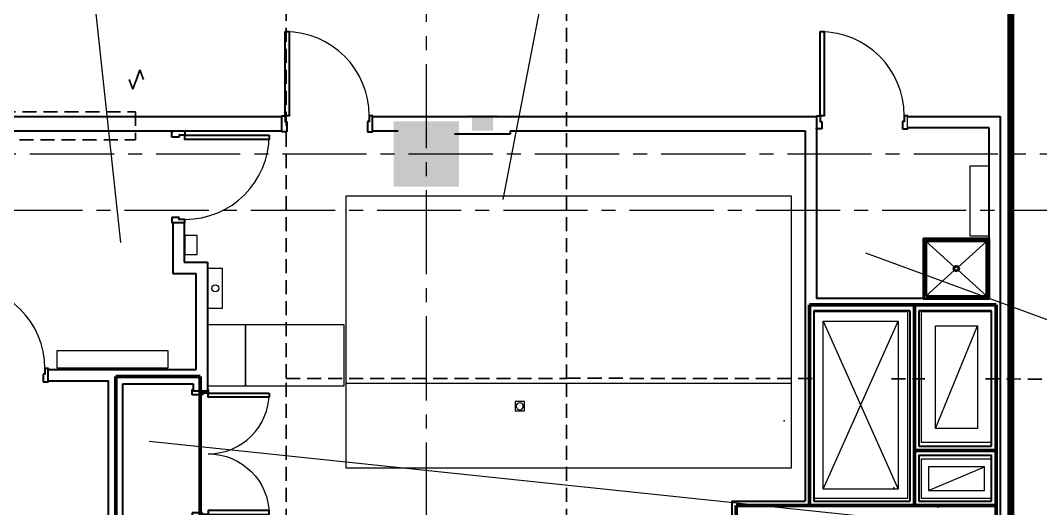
# Model space of a CAD drawing. Header units: inches. Extents: x -26012 to 27, y -11337 to 2082.
# Drawn here: x -21954.6 to -21518.3, y 775.3 to 984.4 of the extents above; entities that cross this region are included whole.
import ezdxf
from ezdxf import colors
from ezdxf.entities.mleader import LeaderData, LeaderLine
from ezdxf.enums import TextEntityAlignment as Align
from ezdxf.math import Vec2, Vec3

# ---------------------------------------------------------------- set-up
doc = ezdxf.new("R2010")
doc.units = ezdxf.units.IN
doc.header["$LTSCALE"] = 48
doc.header["$MEASUREMENT"] = 0
for name, pattern in [('A_Column Grid$0$CENTER2', [1.125, 0.75, -0.125, 0.125, -0.125]), ('Core Callout Boundary$0$DASHED2', [0.375, 0.25, -0.125]), ('NB - 13th_Penthouse_plan$0$HIDDEN2', [0.1875, 0.125, -0.0625])]:
    doc.linetypes.add(name, pattern=pattern)
for name, color, linetype in [('A106$0$A-ANNO-PATT', 8, 'Continuous'), ('A106$0$A-AREA-IDEN', 8, 'Continuous'), ('A106$0$A-DOOR', 8, 'Continuous'), ('A106$0$A-DOOR-FRAM', 8, 'Continuous'), ('A106$0$A-EQPM-FEC', 8, 'Continuous'), ('A106$0$A-FLOR-OPENING', 8, 'Continuous'), ('A106$0$A-FLOR-PFIX', 8, 'Continuous'), ('A106$0$A-FLOR-SLAB', 8, 'Continuous'), ('A106$0$A-FLOR-SPCL', 8, 'Continuous'), ('A106$0$A-HVAC-RDFF', 8, 'Continuous'), ('A106$0$A-WALL-FULL-INTR', 8, 'Continuous'), ('A106$0$bc105-11 - A-WALL-FIRE', 8, 'Continuous'), ('A106$0$E-POWER-PNL', 8, 'Continuous'), ('A106$0$M-HVAC', 8, 'Continuous'), ('A106$0$M-HVAC-FLDRAIN', 8, 'Continuous'), ('A605$0$A-ANNO-PATT-1-8', 8, 'Continuous'), ('A605$0$A-EQPM-FEC', 8, 'Continuous'), ('A605$0$A-FLOR-SLAB', 8, 'Continuous'), ('A605$0$A-WALL-FIRE', 8, 'Continuous'), ('A_Column Grid$0$A-GRID-GRD1-15', 8, 'A_Column Grid$0$CENTER2'), ('Core Callout Boundary$0$A-Detl-Iden', 6, 'Continuous'), ('Core Callout Boundary$0$M-Anno-Symb', 102, 'Continuous'), ('M-HVAC-supp @ 96', 93, 'Continuous'), ('NB - 13th_Penthouse_plan$0$stcbeams', 1, 'NB - 13th_Penthouse_plan$0$HIDDEN2'), ('NB - 13th_Penthouse_plan$0$STDROPS', 1, 'NB - 13th_Penthouse_plan$0$HIDDEN2'), ('XREF', 8, 'Continuous')]:
    doc.layers.add(name, color=color, linetype=linetype)
doc.styles.add('Core Callout Boundary$0$MAMEP ANNO', font='arial.ttf', dxfattribs={"height": 0.101562})
doc.styles.get("Standard").update_dxf_attribs({"font": 'simplex.shx'})

# ---------------------------------------------------------------- blocks, each defined once
blk = doc.blocks.new('A106$0$36D478_3')
at = {"layer": 'A106$0$A-DOOR', "linetype": 'Continuous', "lineweight": 0}
blk.add_arc((0.85, 6.5), 36, 0, 90, dxfattribs=at)
at = {"layer": 'A106$0$A-DOOR', "linetype": 'Continuous', "lineweight": 30}
blk.add_3dface([(0.85, 42.5), (2.6, 42.5), (2.6, 6.5), (0.85, 6.5)], dxfattribs=at)
at = {"layer": 'A106$0$A-DOOR-FRAM', "linetype": 'Continuous', "lineweight": 30}
for p, q in [((-0.65, 6.5), (0.85, 6.5)), ((-0.65, 6.5), (-0.65, 6.13)), ((0.85, 6.5), (0.85, 4.08)), ((38.35, 6.5), (36.85, 6.5)), ((36.85, 6.5), (36.85, 4.08)), ((38.35, 6.5), (38.35, 6.13)), ((-0.65, -0.37), (-0.65, 0)), ((0.85, 4.08), (1.6, 4.08)), ((1.6, 4.08), (1.6, -0.37)), ((36.85, 4.08), (36.1, 4.08)), ((36.1, 4.08), (36.1, -0.37)), ((38.35, -0.37), (38.35, 0)), ((1.6, -0.37), (-0.65, -0.37)), ((36.1, -0.37), (38.35, -0.37))]:
    blk.add_line(p, q, dxfattribs=at)
at = {"layer": 'A106$0$A-DOOR-FRAM', "linetype": 'Continuous', "lineweight": 13}
for p, q in [((-0.65, 6.13), (-0.5, 6.13)), ((-0.5, 6.35), (0.7, 6.35)), ((-0.5, 6.35), (-0.5, 6.13)), ((0.7, 6.35), (0.7, 3.93)), ((38.2, 6.35), (37, 6.35)), ((37, 6.35), (37, 3.93)), ((38.2, 6.35), (38.2, 6.13)), ((38.35, 6.13), (38.2, 6.13)), ((-0.5, 0), (-0.65, 0)), ((-0.5, -0.22), (-0.5, 0)), ((0.7, 3.93), (1.45, 3.93)), ((1.45, 3.93), (1.45, -0.22)), ((37, 3.93), (36.25, 3.93)), ((36.25, 3.93), (36.25, -0.22)), ((38.2, -0.22), (38.2, 0)), ((38.2, 0), (38.35, 0)), ((1.45, -0.22), (-0.5, -0.22)), ((36.25, -0.22), (38.2, -0.22))]:
    blk.add_line(p, q, dxfattribs=at)
blk = doc.blocks.new('A106$0$36D478_4')
at = {"layer": 'A106$0$A-DOOR', "linetype": 'Continuous', "lineweight": 0}
blk.add_arc((5.25, -0.85), 36, 270, 360, dxfattribs=at)
at = {"layer": 'A106$0$A-DOOR', "linetype": 'Continuous', "lineweight": 30}
blk.add_3dface([(41.25, -0.85), (41.25, -2.6), (5.25, -2.6), (5.25, -0.85)], dxfattribs=at)
at = {"layer": 'A106$0$A-DOOR-FRAM', "linetype": 'Continuous', "lineweight": 30}
for p, q in [((-0.37, -1.6), (-0.37, 0.65)), ((-0.37, 0.65), (0, 0.65)), ((5.25, 0.65), (4.88, 0.65)), ((5.25, 0.65), (5.25, -0.85)), ((2.83, -1.6), (-0.37, -1.6)), ((5.25, -0.85), (2.83, -0.85)), ((2.83, -0.85), (2.83, -1.6)), ((-0.37, -36.1), (-0.37, -38.35)), ((2.83, -36.1), (-0.37, -36.1)), ((-0.37, -38.35), (0, -38.35)), ((2.83, -36.85), (2.83, -36.1)), ((5.25, -36.85), (2.83, -36.85)), ((5.25, -38.35), (4.88, -38.35)), ((5.25, -38.35), (5.25, -36.85))]:
    blk.add_line(p, q, dxfattribs=at)
at = {"layer": 'A106$0$A-DOOR-FRAM', "linetype": 'Continuous', "lineweight": 13}
for p, q in [((-0.22, -1.45), (-0.22, 0.5)), ((-0.22, 0.5), (0, 0.5)), ((0, 0.5), (0, 0.65)), ((4.88, 0.65), (4.88, 0.5)), ((5.1, 0.5), (4.88, 0.5)), ((5.1, 0.5), (5.1, -0.7)), ((2.68, -1.45), (-0.22, -1.45)), ((5.1, -0.7), (2.68, -0.7)), ((2.68, -0.7), (2.68, -1.45)), ((2.68, -36.25), (-0.22, -36.25)), ((-0.22, -36.25), (-0.22, -38.2)), ((-0.22, -38.2), (0, -38.2)), ((0, -38.2), (0, -38.35)), ((2.68, -37), (2.68, -36.25)), ((5.1, -37), (2.68, -37)), ((4.88, -38.35), (4.88, -38.2)), ((5.1, -38.2), (4.88, -38.2)), ((5.1, -38.2), (5.1, -37))]:
    blk.add_line(p, q, dxfattribs=at)
blk = doc.blocks.new('A106$0$36D478_5')
at = {"layer": 'A106$0$A-DOOR', "linetype": 'Continuous', "lineweight": 0}
blk.add_arc((0.85, 5.25), 36, 0, 90, dxfattribs=at)
at = {"layer": 'A106$0$A-DOOR', "linetype": 'Continuous', "lineweight": 30}
blk.add_3dface([(0.85, 41.25), (2.6, 41.25), (2.6, 5.25), (0.85, 5.25)], dxfattribs=at)
at = {"layer": 'A106$0$A-DOOR-FRAM', "linetype": 'Continuous', "lineweight": 30}
for p, q in [((-0.65, 5.25), (0.85, 5.25)), ((-0.65, 5.25), (-0.65, 4.88)), ((0.85, 5.25), (0.85, 2.83)), ((38.35, 5.25), (36.85, 5.25)), ((36.85, 5.25), (36.85, 2.83)), ((38.35, 5.25), (38.35, 4.88)), ((-0.65, -0.37), (-0.65, 0)), ((0.85, 2.83), (1.6, 2.83)), ((1.6, 2.83), (1.6, -0.37)), ((36.85, 2.83), (36.1, 2.83)), ((36.1, 2.83), (36.1, -0.37)), ((38.35, -0.37), (38.35, 0)), ((1.6, -0.37), (-0.65, -0.37)), ((36.1, -0.37), (38.35, -0.37))]:
    blk.add_line(p, q, dxfattribs=at)
at = {"layer": 'A106$0$A-DOOR-FRAM', "linetype": 'Continuous', "lineweight": 13}
for p, q in [((-0.65, 4.88), (-0.5, 4.88)), ((-0.5, 5.1), (0.7, 5.1)), ((-0.5, 5.1), (-0.5, 4.88)), ((0.7, 5.1), (0.7, 2.68)), ((38.2, 5.1), (37, 5.1)), ((37, 5.1), (37, 2.68)), ((38.2, 5.1), (38.2, 4.88)), ((38.35, 4.88), (38.2, 4.88)), ((-0.5, 0), (-0.65, 0)), ((-0.5, -0.22), (-0.5, 0)), ((0.7, 2.68), (1.45, 2.68)), ((1.45, 2.68), (1.45, -0.22)), ((37, 2.68), (36.25, 2.68)), ((36.25, 2.68), (36.25, -0.22)), ((38.2, -0.22), (38.2, 0)), ((38.2, 0), (38.35, 0)), ((1.45, -0.22), (-0.5, -0.22)), ((36.25, -0.22), (38.2, -0.22))]:
    blk.add_line(p, q, dxfattribs=at)
blk = doc.blocks.new('*U410')
at = {"layer": 'A106$0$A-EQPM-FEC', "linetype": 'Continuous', "lineweight": 13, "extrusion": (0, 0, -1)}
blk.add_hatch(color=256, dxfattribs=at).paths.add_polyline_path([(-4.5, -3.5), (-4.5, 2.5), (-6.37, 2.5), (-6.37, 3.25), (6.38, 3.25), (6.38, 2.5), (4.5, 2.5), (4.5, -3.5)])
at = {"layer": 'A106$0$A-EQPM-FEC', "linetype": 'Continuous', "lineweight": 13}
blk.add_line((-6.38, 2.5), (6.37, 2.5), dxfattribs=at)
blk = doc.blocks.new('*U361')
at = {"layer": 'A106$0$M-HVAC-FLDRAIN', "linetype": 'Continuous', "lineweight": 0, "extrusion": (0, 0, -1)}
blk.add_circle((0, 0, 0), 12, dxfattribs=at)
at = {"layer": 'A106$0$M-HVAC-FLDRAIN', "linetype": 'Continuous', "lineweight": 13}
blk.add_3dface([(16, 16, 0), (-16, 16, 0), (-16, -16, 0), (16, -16, 0)], dxfattribs=at)
blk = doc.blocks.new('*U422')
at = {"layer": 'A106$0$A-DOOR', "linetype": 'Continuous', "lineweight": 0}
blk.add_arc((-76.5, 208, 0), 208, 270.0004, 360, dxfattribs=at)
at = {"layer": 'A106$0$A-DOOR', "linetype": 'Continuous', "lineweight": 0, "extrusion": (0, 0, -1)}
blk.add_arc((76.5, -208, 0), 208, 90.0004, 180, dxfattribs=at)
at = {"layer": 'A106$0$A-DOOR', "linetype": 'Continuous', "lineweight": 30}
for points in [[(131.5, 208, 0), (131.5, 194, 0), (-76.5, 194, 0), (-76.5, 208, 0)], [(131.5, -208, 0), (131.5, -194, 0), (-76.5, -194, 0), (-76.5, -208, 0)]]:
    blk.add_3dface(points, dxfattribs=at)
at = {"layer": 'A106$0$A-DOOR-FRAM', "linetype": 'Continuous', "lineweight": 30}
for p, q in [((-131.5, 202, 0), (-131.5, 220, 0)), ((-131.5, 220, 0), (-128.5, 220, 0)), ((-76.5, 220, 0), (-79.5, 220, 0)), ((-76.5, 220, 0), (-76.5, 208, 0)), ((-95.9, 202, 0), (-131.5, 202, 0)), ((-76.5, 208, 0), (-95.9, 208, 0)), ((-95.9, 208, 0), (-95.9, 202, 0)), ((-131.5, -202, 0), (-131.5, -220, 0)), ((-95.9, -202, 0), (-131.5, -202, 0)), ((-95.9, -208, 0), (-95.9, -202, 0)), ((-76.5, -208, 0), (-95.9, -208, 0)), ((-76.5, -220, 0), (-76.5, -208, 0)), ((-131.5, -220, 0), (-128.5, -220, 0)), ((-76.5, -220, 0), (-79.5, -220, 0))]:
    blk.add_line(p, q, dxfattribs=at)
at = {"layer": 'A106$0$A-DOOR-FRAM', "linetype": 'Continuous', "lineweight": 13}
for p, q in [((-130.3, 203.2, 0), (-130.3, 218.8, 0)), ((-130.3, 218.8, 0), (-128.5, 218.8, 0)), ((-128.5, 218.8, 0), (-128.5, 220, 0)), ((-79.5, 220, 0), (-79.5, 218.8, 0)), ((-77.7, 218.8, 0), (-79.5, 218.8, 0)), ((-77.7, 218.8, 0), (-77.7, 209.2, 0)), ((-97.1, 203.2, 0), (-130.3, 203.2, 0)), ((-77.7, 209.2, 0), (-97.1, 209.2, 0)), ((-97.1, 209.2, 0), (-97.1, 203.2, 0)), ((-97.1, -203.2, 0), (-130.3, -203.2, 0)), ((-130.3, -203.2, 0), (-130.3, -218.8, 0)), ((-97.1, -209.2, 0), (-97.1, -203.2, 0)), ((-77.7, -209.2, 0), (-97.1, -209.2, 0)), ((-77.7, -218.8, 0), (-77.7, -209.2, 0)), ((-130.3, -218.8, 0), (-128.5, -218.8, 0)), ((-128.5, -218.8, 0), (-128.5, -220, 0)), ((-79.5, -220, 0), (-79.5, -218.8, 0)), ((-77.7, -218.8, 0), (-79.5, -218.8, 0))]:
    blk.add_line(p, q, dxfattribs=at)
blk = doc.blocks.new('A106')
at = {"layer": 'A106$0$A-ANNO-PATT', "lineweight": 0}
for points in [[(-21697.25, 919.8), (-21697.25, 919.8), (-21697.25, 919.8)], [(-21680.67, 919.8), (-21680.67, 919.8), (-21680.67, 919.8)]]:
    blk.add_solid(points, dxfattribs=at)
at = {"layer": 'A106$0$A-AREA-IDEN', "lineweight": 0}
blk.add_line((-21716.55, 1071.71, 0.21), (-21748.32, 907.72, 0.21), dxfattribs=at)
at = {"layer": 'A106$0$A-AREA-IDEN', "lineweight": 0, "elevation": 0.21, "flags": 128}
for points in [[(-21916.08, 1171.45), (-21942.2, 1171.45), (-21911.81, 889.27)], [(-21438.66, 846.12), (-21488.29, 846.12), (-21592.99, 884.67)], [(-21438.66, 759.59), (-21475.79, 759.59), (-21899.57, 804.08)]]:
    blk.add_lwpolyline(points, dxfattribs=at)
at = {"layer": 'A106$0$A-FLOR-OPENING', "lineweight": 0}
for points in [[(-21615.27, 859.66), (-21575.27, 859.66), (-21575.27, 779.66), (-21615.27, 779.66)], [(-21569.27, 859.66), (-21539.27, 859.66), (-21539.27, 803.66), (-21569.27, 803.66)], [(-21569.27, 796.66), (-21539.27, 796.66), (-21539.27, 779.66), (-21569.27, 779.66)]]:
    blk.add_3dface(points, dxfattribs=at)
at = {"layer": 'A106$0$A-FLOR-PFIX', "lineweight": 0}
for p, q in [((-21567.33, 889.9), (-21555.11, 878.78)), ((-21541.35, 889.9), (-21553.6, 878.77)), ((-21555.09, 877.41), (-21567.33, 866.27)), ((-21553.59, 877.4), (-21541.35, 866.27))]:
    blk.add_line(p, q, dxfattribs=at)
at = {"layer": 'A106$0$A-FLOR-PFIX', "lineweight": 40}
blk.add_circle((-21554.34, 878.09), 1.01, dxfattribs=at)
for points in [[(-21568.34, 865.27), (-21540.36, 865.27), (-21540.36, 890.9), (-21568.34, 890.9)], [(-21567.33, 866.27), (-21541.35, 866.27), (-21541.35, 889.9), (-21567.33, 889.9)]]:
    blk.add_3dface(points, dxfattribs=at)
at = {"layer": 'A106$0$A-FLOR-SLAB', "lineweight": 0}
blk.add_point((-21562.04, 775.91), dxfattribs=at)
at = {"layer": 'A106$0$A-FLOR-SPCL', "lineweight": 13}
blk.add_3dface([(-21548.36, 922.03), (-21540.36, 922.03), (-21540.36, 892.03), (-21548.36, 892.03)], dxfattribs=at)
at = {"layer": 'A106$0$A-HVAC-RDFF', "lineweight": 0}
for p, q in [((-21611.27, 783.66), (-21579.27, 855.66)), ((-21611.27, 855.66), (-21579.27, 783.66)), ((-21563.27, 809.66), (-21545.27, 853.66)), ((-21566.27, 783.16), (-21542.27, 793.16))]:
    blk.add_line(p, q, dxfattribs=at)
at = {"layer": 'A106$0$A-HVAC-RDFF', "lineweight": 13}
blk.add_point((-21627.98, 812.93), dxfattribs=at)
at = {"layer": 'A106$0$A-HVAC-RDFF', "lineweight": 0}
blk.add_point((-21581, 784.21), dxfattribs=at)
at = {"layer": 'A106$0$A-HVAC-RDFF', "lineweight": 13}
for points in [[(-21611.27, 855.66), (-21579.27, 855.66), (-21579.27, 783.66), (-21611.27, 783.66)], [(-21563.27, 853.66), (-21545.27, 853.66), (-21545.27, 809.66), (-21563.27, 809.66)], [(-21542.27, 793.16), (-21566.27, 793.16), (-21566.27, 783.16), (-21542.27, 783.16)]]:
    blk.add_3dface(points, dxfattribs=at)
at = {"layer": 'A106$0$A-WALL-FULL-INTR', "lineweight": 30}
for p, q in [((-22001.65, 943.16), (-21842.77, 943.16)), ((-21842.77, 937.03), (-21842.77, 943.19)), ((-21804.07, 937.03), (-21804.07, 943.16)), ((-21804.07, 943.16), (-21614, 943.16)), ((-21614.12, 943.16), (-21614.12, 865.27)), ((-21575.27, 943.16), (-21535.48, 943.16)), ((-21535.48, 750.99), (-21535.48, 943.16)), ((-21540.36, 938.29), (-21575.27, 938.29)), ((-21540.36, 865.27), (-21540.36, 938.29)), ((-22001.65, 937.03), (-21842.77, 937.03)), ((-21804.07, 937.03), (-21793.02, 937.03)), ((-21769.02, 935.78), (-21745.02, 935.78)), ((-21745.02, 937.03), (-21618.87, 937.03)), ((-21745.02, 935.78), (-21745.02, 937.03)), ((-21618.99, 937.03), (-21618.99, 778.52)), ((-21889.49, 897.81), (-21889.49, 876.05)), ((-21889.49, 897.81), (-21884.62, 897.81)), ((-21884.62, 897.81), (-21884.62, 880.92)), ((-21884.62, 880.92), (-21874.63, 880.92)), ((-21874.63, 880.92), (-21874.63, 825.79)), ((-21889.49, 876.05), (-21879.5, 876.05)), ((-21879.5, 834.91), (-21879.5, 876.05)), ((-21540.36, 865.27), (-21614.12, 865.27)), ((-21615.28, 860.03), (-21615.28, 778.53)), ((-21574.15, 860.03), (-21615.28, 860.03)), ((-21574.15, 860.03), (-21574.15, 778.53)), ((-21570.4, 860.03), (-21570.4, 802.03)), ((-21539.27, 860.03), (-21570.4, 860.03)), ((-21539.27, 802.03), (-21539.27, 860.03)), ((-21942.8, 834.9), (-21879.5, 834.91)), ((-21942.8, 830.04), (-21942.8, 834.9)), ((-21942.8, 830.04), (-21916.89, 830.05)), ((-21916.89, 769.41), (-21916.89, 830.05)), ((-21910.76, 768.78), (-21910.76, 828.78)), ((-21910.76, 828.78), (-21880.76, 828.78)), ((-21880.76, 828.78), (-21880.76, 825.79)), ((-21880.76, 825.79), (-21874.63, 825.79)), ((-21570.4, 802.03), (-21539.27, 802.03)), ((-21570.4, 798.28), (-21539.27, 798.28)), ((-21570.4, 798.28), (-21570.4, 778.53)), ((-21539.27, 778.53), (-21539.27, 798.28)), ((-21650.36, 778.52), (-21618.99, 778.52)), ((-21650.36, 778.52), (-21650.36, 768.78)), ((-21615.28, 778.53), (-21574.15, 778.53)), ((-21570.4, 778.53), (-21539.27, 778.53))]:
    blk.add_line(p, q, dxfattribs=at)
at = {"layer": 'A106$0$A-WALL-FULL-INTR', "lineweight": 13}
blk.add_line((-21575.27, 938.29), (-21575.27, 943.16), dxfattribs=at)
at = {"layer": 'A106$0$bc105-11 - A-WALL-FIRE', "lineweight": 53}
for p, q in [((-21617.12, 862.65), (-21617.12, 776.65)), ((-21537.36, 862.65), (-21617.12, 862.65)), ((-21572.23, 862.65), (-21572.23, 776.65)), ((-21537.36, 752.74), (-21537.36, 862.65)), ((-21913.83, 831.85), (-21913.83, 765.72)), ((-21877.69, 831.85), (-21913.83, 831.85)), ((-21877.69, 831.85), (-21877.69, 825.79)), ((-21572.23, 800.16), (-21537.36, 800.16)), ((-21648.48, 776.65), (-21648.48, 752.74)), ((-21648.48, 776.65), (-21537.36, 776.65))]:
    blk.add_line(p, q, dxfattribs=at)
at = {"layer": 'A106$0$E-POWER-PNL', "lineweight": 13}
blk.add_3dface([(-21939.02, 835.6), (-21891.39, 835.6), (-21891.39, 842.86), (-21939.02, 842.86)], dxfattribs=at)
at = {"layer": 'A106$0$M-HVAC', "lineweight": 0}
for p, q in [((-21815.39, 829), (-21815.39, 792.8)), ((-21624.78, 792.8), (-21624.78, 829)), ((-21815.39, 792.8), (-21624.78, 792.8))]:
    blk.add_line(p, q, dxfattribs=at)
blk.add_circle((-21871.26, 869.66), 1.5, dxfattribs=at)
at = {"layer": 'A106$0$M-HVAC', "lineweight": 13}
blk.add_3dface([(-21624.78, 909.16), (-21815.39, 909.16), (-21815.39, 829), (-21624.78, 829)], dxfattribs=at)
at = {"layer": 'A106$0$M-HVAC', "lineweight": 0}
for points in [[(-21884.34, 884.09), (-21879.09, 884.09), (-21879.09, 892.22), (-21884.34, 892.22)], [(-21874.26, 878.26), (-21868.26, 878.26), (-21868.26, 861.07), (-21874.26, 861.07)], [(-21874.63, 854.16), (-21858.33, 854.16), (-21858.33, 827.76), (-21874.63, 827.76)], [(-21858.33, 854.16), (-21816.33, 854.16), (-21816.33, 827.76), (-21858.33, 827.76)]]:
    blk.add_3dface(points, dxfattribs=at)
at = {"layer": 'A106$0$A-DOOR', "lineweight": 0}
for name, p in [('A106$0$36D478_3', (-21842.28, 937.03)), ('A106$0$36D478_5', (-21613.47, 938.28)), ('A106$0$36D478_4', (-21889.49, 936.01)), ('A106$0$36D478_5', (-21981.01, 830.03))]:
    blk.add_blockref(name, p, dxfattribs=at)
at = {"layer": 'A106$0$A-DOOR', "lineweight": 30, "xscale": 0.125, "yscale": 0.125, "zscale": 0.125}
blk.add_blockref('*U422', (-21864.69, 798.78, 0), dxfattribs=at)
at = {"layer": 'A106$0$A-EQPM-FEC', "lineweight": 13}
blk.add_blockref('*U410', (-21757.02, 940.66), dxfattribs=at)
at = {"layer": 'A106$0$M-HVAC-FLDRAIN', "lineweight": 0, "xscale": 0.125, "yscale": 0.125, "zscale": 0.125}
blk.add_blockref('*U361', (-21741.03, 819.16, 0), dxfattribs=at)
blk = doc.blocks.new('A605')
at = {"layer": 'A605$0$A-EQPM-FEC', "lineweight": 13, "extrusion": (0, 0, -1)}
blk.add_hatch(color=256, dxfattribs=at).paths.add_polyline_path([(21752.52, 937.16), (21752.52, 943.16), (21750.65, 943.16), (21750.65, 943.91), (21763.4, 943.91), (21763.4, 943.16), (21761.52, 943.16), (21761.52, 937.16)])
at = {"layer": 'A605$0$A-ANNO-PATT-1-8', "lineweight": 13}
blk.add_solid([(-21795.02, 913.16), (-21767.02, 913.16), (-21795.02, 941.16), (-21767.02, 941.16)], dxfattribs=at)
at = {"layer": 'A605$0$A-EQPM-FEC', "lineweight": 13}
blk.add_line((-21763.4, 943.16), (-21750.65, 943.16), dxfattribs=at)
at = {"layer": 'A605$0$A-FLOR-SLAB', "lineweight": 0}
blk.add_point((-21562.04, 775.91), dxfattribs=at)
at = {"layer": 'A605$0$A-WALL-FIRE', "lineweight": 53}
blk.add_line((-21877.69, 825.79), (-21877.69, 771.78), dxfattribs=at)
blk = doc.blocks.new('Symbol-BreakLine-Anno')
at = {"color": 170}
blk.add_wipeout([(-0.0101, -0.0349), (-0.0101, 0.0037), (0.0429, -0.0156)], dxfattribs=at)
blk.add_wipeout([(0.0101, 0.0349), (0.0101, -0.0037), (-0.0429, 0.0156)], dxfattribs=at)
at = {"color": 0, "linetype": 'ByBlock'}
for p, q in [((0, 0.0312), (-0.0429, 0.0156)), ((-0.0429, 0.0156), (0.0429, -0.0156)), ((0.0429, -0.0156), (0, -0.0313))]:
    blk.add_line(p, q, dxfattribs=at)
at = {"linetype": 'Continuous', "flags": 128}
blk.add_lwpolyline([(0, 0), (0, 0)], close=True, dxfattribs=at)
blk = doc.blocks.new('Core Callout Boundary$0$MLD-Callout')
at = {"color": 0, "linetype": 'Continuous', "transparency": 16777216}
blk.add_line((0.264, 0), (-0.264, 0), dxfattribs=at)
blk.add_lwpolyline([(-0.264, 0.264), (-0.264, -0.264), (0.264, -0.264), (0.264, 0.264)], close=True, dxfattribs=at)
at = {"color": 6, "transparency": 16777216, "style": 'Core Callout Boundary$0$MAMEP ANNO'}
for tag, p in [('DETAILNUMBER', (0, 0.132)), ('DRAWINGREFERENCE', (0, -0.132))]:
    blk.add_attdef(tag, text='', height=0.0938, dxfattribs=at).set_placement(p, align=Align.MIDDLE_CENTER)
blk = doc.blocks.new('Core Callout Boundary$0$MLD-Dot')
at = {"color": 0, "linetype": 'Continuous'}
for radius in [3.43, 2.68, 1.94, 1.17]:
    blk.add_circle((0, 0), radius, dxfattribs=at)
blk = doc.blocks.new('NB - 13th_Penthouse_plan')
at = {"layer": 'NB - 13th_Penthouse_plan$0$stcbeams'}
for p, q in [((-22007.77, 945.22), (-21905.42, 945.22)), ((-21905.42, 945.22), (-21905.42, 933.22)), ((-21964.01, 933.22), (-21905.42, 933.22))]:
    blk.add_line(p, q, dxfattribs=at)
at = {"layer": 'NB - 13th_Penthouse_plan$0$STDROPS'}
for p, q in [((-21841.02, 463.21), (-21841.02, 831.16)), ((-21721.02, 463.21), (-21721.02, 831.95)), ((-21721.02, 831.16), (-21614.13, 830.98)), ((-21582.13, 830.92), (-21567.81, 830.9)), ((-21541.81, 830.85), (-21481.02, 830.75))]:
    blk.add_line(p, q, dxfattribs=at)
blk.add_lwpolyline([(-21841.02, 831.11), (-21721.02, 831.11), (-21721.02, 999.16), (-21841.02, 999.16)], close=True, dxfattribs=at)
blk = doc.blocks.new('A_Column Grid')
at = {"layer": 'A_Column Grid$0$A-GRID-GRD1-15', "lineweight": 0}
for p, q in [((-21781.02, 1667.67), (-21781.02, -2700.91)), ((-24110.57, 927.16), (-20912.84, 927.16)), ((-23314.07, 903.16), (-20840.23, 903.16))]:
    blk.add_line(p, q, dxfattribs=at)
blk = doc.blocks.new('Core Callout Boundary')
at = {"layer": 'Core Callout Boundary$0$A-Detl-Iden', "linetype": 'Core Callout Boundary$0$DASHED2', "const_width": 3, "flags": 128}
blk.add_lwpolyline([(-22168.64, 1035.9), (-21531.09, 1035.9), (-21531.09, 538.01), (-22168.64, 538.01)], close=True, dxfattribs=at)
at = {"layer": 'Core Callout Boundary$0$M-Anno-Symb'}
ml = blk.add_multileader_block('Standard', dxfattribs=at)
ml.set_content('Core Callout Boundary$0$MLD-Callout', color=256, scale=96)
ml.set_attribute('DETAILNUMBER', '02', width=0)
ml.set_attribute('DRAWINGREFERENCE', 'M2201', width=0)
ml.set_leader_properties(color=256, linetype='Continuous')
ml.set_arrow_properties(name='Core Callout Boundary$0$MLD-Dot')
ml.build(insert=Vec2(0, 0))
ml.multileader.update_dxf_attribs({"has_dogleg": 0, "text_right_attachment_type": 3, "dogleg_length": 3.84, "arrow_head_size": 1, "scale": 96})
ctx = ml.context
ctx.base_point, ctx.scale, ctx.char_height, ctx.arrow_head_size, ctx.landing_gap_size, ctx.plane_origin = Vec3(-22277.06, 822.39), 96, 7.5, 1, 3.75, Vec3(-22333.73, 822.39)
ctx.right_attachment = 3
notes = []
notes.append((ctx, [(1, (1, 1, 0), (-21857.38, 822.39), (-1, 0), 369, [(0, [(-22168.64, 822.39), (-22226.38, 822.39)], 0, [])])]))
ctx.block.insert = Vec3(-22251.72, 822.39)
for ctx, leaders in notes:
    for number, flags, end, landing, length, lines in leaders:
        leader = LeaderData()
        leader.index, (leader.has_last_leader_line, leader.has_dogleg_vector, leader.attachment_direction) = number, flags
        leader.last_leader_point, leader.dogleg_vector, leader.dogleg_length = Vec3(end), Vec3(landing), length
        for number, points, colour, breaks in lines:
            line = LeaderLine()
            line.index, line.vertices, line.color, line.breaks = number, Vec3.list(points), colors.encode_raw_color(colour), breaks
            leader.lines.append(line)
        ctx.leaders.append(leader)

msp = doc.modelspace()

# ---------------------------------------------------------------- block references
at = {"layer": 'XREF'}
for name in ['A106', 'A605']:
    msp.add_blockref(name, (0, 0), dxfattribs=at)

# ---------------------------------------------------------------- next in the draw order: block references
at = {"layer": 'M-HVAC-supp @ 96', "xscale": 96, "yscale": 96, "zscale": 96, "rotation": 90}
msp.add_blockref('Symbol-BreakLine-Anno', (-21905.05, 959.03), dxfattribs=at)

# ---------------------------------------------------------------- next in the draw order: block references
at = {"layer": 'XREF'}
for name in ['A_Column Grid', 'NB - 13th_Penthouse_plan', 'Core Callout Boundary']:
    msp.add_blockref(name, (0, 0), dxfattribs=at)

doc.saveas('drawing.dxf')
